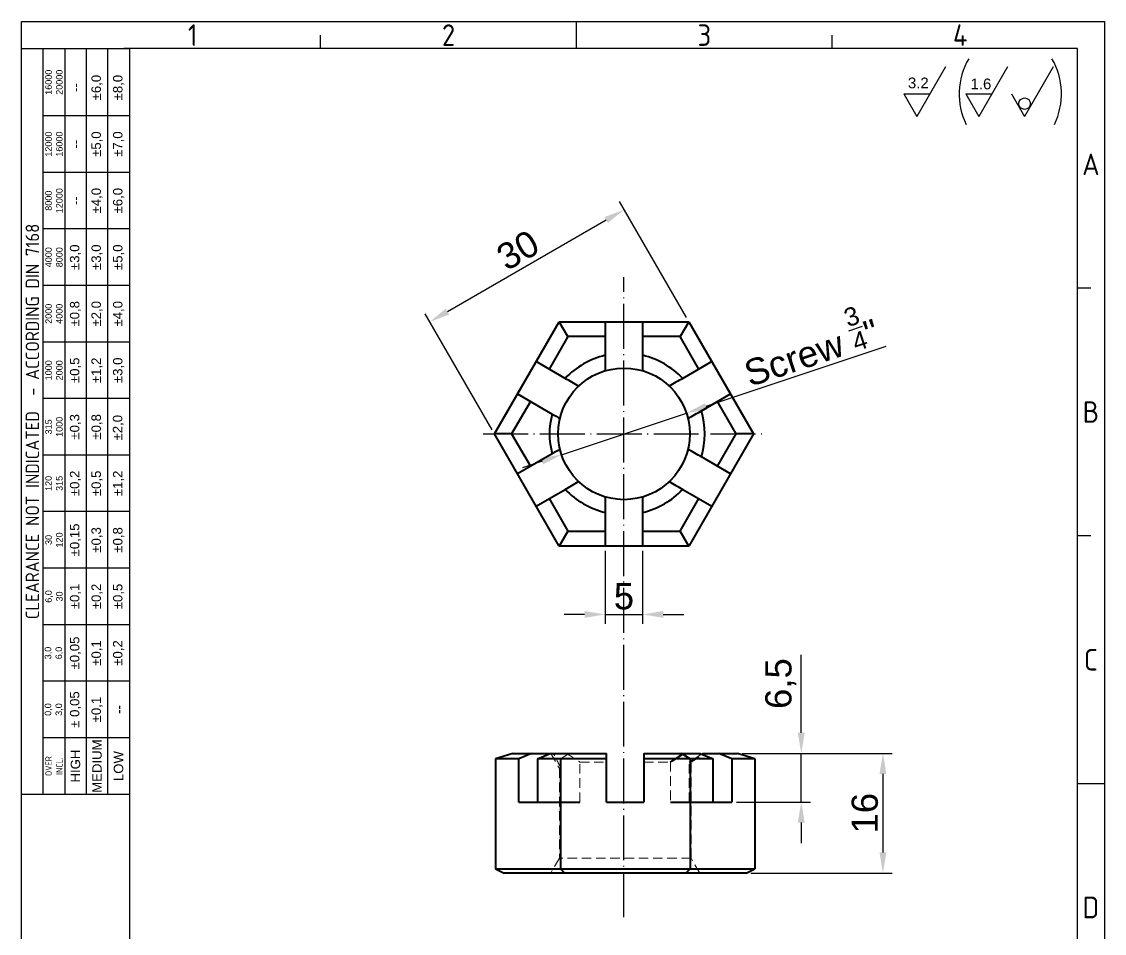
# Model space of a CAD drawing. Header units: millimetres. Extents: x 4527 to 4672, y 1228 to 1430.
# Drawn here: x 4527.3 to 4672, y 1308.5 to 1430.4 of the extents above; entities that cross this region are included whole.
import ezdxf
from ezdxf.enums import TextEntityAlignment as Align

# ---------------------------------------------------------------- set-up
doc = ezdxf.new("R2010")
doc.units = ezdxf.units.MM
doc.linetypes.add('ACAD_ISO04W100', pattern=[30, 24, -3, 0, -3])
doc.linetypes.add('HIDDEN', pattern=[1.905, 1.27, -0.635])
for name, color, linetype, lineweight in [('AM_0', 7, 'Continuous', 40), ('AM_4', 1, 'ACAD_ISO04W100', 25), ('AM_5', 3, 'Continuous', 25)]:
    doc.layers.add(name, color=color, linetype=linetype, lineweight=lineweight)
doc.styles.add('ACISOTS', font='isocp.shx', dxfattribs={"height": 1})
doc.styles.get("Standard").update_dxf_attribs({"font": 'arial.ttf'})
doc.dimstyles.new('ISO-25', dxfattribs={"dimtxt": 3.5, "dimasz": 2.75, "dimexe": 1.25, "dimexo": 0.625, "dimtad": 1, "dimtxsty": 'Standard', "dimcen": 2.5, "dimadec": 0, "dimazin": 0, "dimtfac": 1, "dimtmove": 0, "dimatfit": 3, "dimfxl": 1, "dimarcsym": 0})

# ---------------------------------------------------------------- blocks, each defined once
blk = doc.blocks.new('*D34')
at = {"layer": 'AM_5', "color": 0, "lineweight": -2, "ltscale": 0.25, "transparency": 16777216}
for p, q in [((4616.15, 1390.83), (4607.19, 1406.35)), ((4584.22, 1391.64), (4605.43, 1403.89)), ((4590.17, 1375.83), (4581.21, 1391.35))]:
    blk.add_line(p, q, dxfattribs=at)
at = {"layer": 'AM_5', "color": 0, "ltscale": 0.25, "transparency": 16777216}
for points in [[(4605.21, 1404.28), (4605.66, 1403.49), (4607.82, 1405.26)], [(4583.99, 1392.03), (4584.45, 1391.24), (4581.84, 1390.26)]]:
    blk.add_solid(points, dxfattribs=at)
at = {"layer": 'Defpoints', "color": 0, "ltscale": 0.25, "transparency": 16777216}
for p in [(4607.82, 1405.26), (4616.46, 1390.28), (4590.48, 1375.28)]:
    blk.add_point(p, dxfattribs=at)
at = {"layer": 'AM_5', "color": 0, "ltscale": 0.25, "transparency": 16777216, "insert": (4593.62, 1399.85), "char_height": 3.5, "attachment_point": 5, "rotation": 30}
blk.add_mtext('30', dxfattribs=at)
blk = doc.blocks.new('*D35')
at = {"layer": 'AM_5', "color": 0, "lineweight": -2, "ltscale": 0.25, "transparency": 16777216}
for p, q in [((4623.61, 1332.56), (4643.67, 1332.56)), ((4642.42, 1329.81), (4642.42, 1319.31)), ((4624.76, 1316.56), (4643.67, 1316.56))]:
    blk.add_line(p, q, dxfattribs=at)
at = {"layer": 'AM_5', "color": 0, "ltscale": 0.25, "transparency": 16777216}
for points in [[(4641.96, 1329.81), (4642.88, 1329.81), (4642.42, 1332.56)], [(4641.96, 1319.31), (4642.88, 1319.31), (4642.42, 1316.56)]]:
    blk.add_solid(points, dxfattribs=at)
at = {"layer": 'Defpoints', "color": 0, "ltscale": 0.25, "transparency": 16777216}
for p in [(4622.98, 1332.56), (4624.14, 1316.56), (4642.42, 1316.56)]:
    blk.add_point(p, dxfattribs=at)
at = {"layer": 'AM_5', "color": 0, "ltscale": 0.25, "transparency": 16777216, "insert": (4640.01, 1324.56), "char_height": 3.5, "attachment_point": 5, "rotation": 90}
blk.add_mtext('16', dxfattribs=at)
blk = doc.blocks.new('*D36')
at = {"layer": 'AM_5', "color": 0, "lineweight": -2, "ltscale": 0.25, "transparency": 16777216}
for p, q in [((4631.5, 1335.31), (4631.5, 1345.73)), ((4623.61, 1332.56), (4632.75, 1332.56)), ((4631.5, 1326.06), (4631.5, 1332.56)), ((4622.83, 1326.06), (4632.75, 1326.06)), ((4631.5, 1323.31), (4631.5, 1320.56))]:
    blk.add_line(p, q, dxfattribs=at)
at = {"layer": 'AM_5', "color": 0, "ltscale": 0.25, "transparency": 16777216}
for points in [[(4631.04, 1335.31), (4631.96, 1335.31), (4631.5, 1332.56)], [(4631.04, 1323.31), (4631.96, 1323.31), (4631.5, 1326.06)]]:
    blk.add_solid(points, dxfattribs=at)
at = {"layer": 'Defpoints', "color": 0, "ltscale": 0.25, "transparency": 16777216}
for p in [(4622.98, 1332.56), (4631.5, 1332.56), (4622.21, 1326.06)]:
    blk.add_point(p, dxfattribs=at)
at = {"layer": 'AM_5', "color": 0, "ltscale": 0.25, "transparency": 16777216, "insert": (4628.77, 1341.89), "char_height": 3.5, "attachment_point": 5, "rotation": 90}
blk.add_mtext('6,5', dxfattribs=at)
blk = doc.blocks.new('*D37')
at = {"layer": 'AM_5', "color": 0, "lineweight": -2, "ltscale": 0.25, "transparency": 16777216}
for p, q in [((4605.3, 1359.66), (4605.3, 1349.89)), ((4610.3, 1359.66), (4610.3, 1349.89)), ((4602.55, 1351.14), (4599.8, 1351.14)), ((4605.3, 1351.14), (4610.3, 1351.14)), ((4613.05, 1351.14), (4615.8, 1351.14))]:
    blk.add_line(p, q, dxfattribs=at)
at = {"layer": 'AM_5', "color": 0, "ltscale": 0.25, "transparency": 16777216}
for points in [[(4602.55, 1351.6), (4602.55, 1350.69), (4605.3, 1351.14)], [(4613.05, 1351.6), (4613.05, 1350.69), (4610.3, 1351.14)]]:
    blk.add_solid(points, dxfattribs=at)
at = {"layer": 'Defpoints', "color": 0, "ltscale": 0.25, "transparency": 16777216}
for p in [(4605.3, 1360.28), (4610.3, 1360.28), (4610.3, 1351.14)]:
    blk.add_point(p, dxfattribs=at)
at = {"layer": 'AM_5', "color": 0, "ltscale": 0.25, "transparency": 16777216, "insert": (4607.8, 1353.55), "char_height": 3.5, "attachment_point": 5}
blk.add_mtext('5', dxfattribs=at)
blk = doc.blocks.new('*D38')
at = {"layer": 'AM_5', "color": 0, "lineweight": -2, "ltscale": 0.25, "transparency": 16777216}
for p, q in [((4642.81, 1386.95), (4618.76, 1378.94)), ((4599.45, 1372.5), (4616.15, 1378.07)), ((4596.85, 1371.63), (4594.24, 1370.76))]:
    blk.add_line(p, q, dxfattribs=at)
at = {"layer": 'AM_5', "color": 0, "ltscale": 0.25, "transparency": 16777216}
for points in [[(4618.62, 1379.37), (4618.91, 1378.5), (4616.15, 1378.07)], [(4596.7, 1372.07), (4596.99, 1371.2), (4599.45, 1372.5)]]:
    blk.add_solid(points, dxfattribs=at)
at = {"layer": 'Defpoints', "color": 0, "ltscale": 0.25, "transparency": 16777216}
for p in [(4616.15, 1378.07), (4599.45, 1372.5)]:
    blk.add_point(p, dxfattribs=at)
at = {"layer": 'AM_5', "color": 0, "ltscale": 0.25, "transparency": 16777216, "insert": (4632.52, 1387.25), "char_height": 3.5, "attachment_point": 5, "rotation": 18.428}
blk.add_mtext('Screw {\\H0.7x;\\S3/4;}"', dxfattribs=at)

msp = doc.modelspace()

# ---------------------------------------------------------------- linework, layer by layer
at = {"color": 135, "lineweight": 25}
for p, q in [((4527.294, 1228.081), (4527.294, 1430.401)), ((4527.294, 1430.401), (4672.014, 1430.401)), ((4601.454, 1426.801), (4601.454, 1430.401)), ((4672.014, 1430.401), (4672.014, 1228.081)), ((4567.254, 1426.801), (4567.254, 1428.601)), ((4635.654, 1426.801), (4635.654, 1428.601)), ((4530.174, 1327.081), (4530.174, 1426.801)), ((4533.054, 1426.801), (4533.054, 1327.081)), ((4535.934, 1426.801), (4535.934, 1327.081)), ((4538.814, 1327.081), (4538.814, 1426.801)), ((4541.694, 1417.801), (4530.174, 1417.801)), ((4541.694, 1410.241), (4530.174, 1410.241)), ((4541.694, 1402.681), (4530.174, 1402.681)), ((4541.694, 1395.121), (4530.174, 1395.121)), ((4670.214, 1394.761), (4668.414, 1394.761)), ((4541.694, 1387.561), (4530.174, 1387.561)), ((4541.694, 1380.001), (4530.174, 1380.001)), ((4541.694, 1372.441), (4530.174, 1372.441)), ((4541.694, 1364.881), (4530.174, 1364.881)), ((4670.214, 1361.641), (4668.414, 1361.641)), ((4541.694, 1357.321), (4530.174, 1357.321)), ((4541.694, 1349.761), (4530.174, 1349.761)), ((4541.694, 1342.201), (4530.174, 1342.201)), ((4541.694, 1334.641), (4530.174, 1334.641)), ((4668.414, 1328.521), (4672.014, 1328.521))]:
    msp.add_line(p, q, dxfattribs=at)
for p, q in [((4668.414, 1426.801), (4540.974, 1426.801)), ((4541.694, 1426.801), (4541.694, 1231.681)), ((4668.414, 1231.681), (4668.414, 1426.801))]:
    msp.add_line(p, q)
at = {"color": 7, "linetype": 'HIDDEN', "lineweight": 0}
for p, q in [((4598.015, 1332.558), (4599.17, 1330.558)), ((4616.77, 1331.403), (4618.77, 1332.558)), ((4599.17, 1330.558), (4599.413, 1330.558)), ((4599.17, 1330.558), (4599.17, 1318.558)), ((4599.413, 1330.558), (4599.413, 1326.058)), ((4601.913, 1326.058), (4601.913, 1331.403)), ((4601.913, 1331.403), (4605.47, 1331.403)), ((4610.47, 1331.403), (4614.027, 1331.403)), ((4614.027, 1331.403), (4614.027, 1326.058)), ((4616.527, 1331.403), (4616.77, 1331.403)), ((4616.527, 1326.058), (4616.527, 1331.403)), ((4616.77, 1318.558), (4616.77, 1331.403)), ((4599.17, 1318.558), (4598.015, 1316.558)), ((4616.77, 1318.558), (4599.17, 1318.558)), ((4617.924, 1316.558), (4616.77, 1318.558))]:
    msp.add_line(p, q, dxfattribs=at)
at = {"color": 7, "linetype": 'Continuous', "lineweight": 15}
for p, q in [((4600.464, 1332.558), (4599.309, 1331.83)), ((4618.319, 1332.558), (4616.527, 1331.403))]:
    msp.add_line(p, q, dxfattribs=at)
at = {"color": 135, "lineweight": 25}
msp.add_lwpolyline([(4541.694, 1426.801), (4541.694, 1327.081), (4527.294, 1327.081), (4527.294, 1426.801)], close=True, dxfattribs=at)
at = {"color": 7, "linetype": 'HIDDEN', "lineweight": 0}
for points in [[(4599.413, 1330.558), (4599.065, 1331.224), (4598.72, 1331.89), (4598.375, 1332.558)], [(4600.121, 1332.558), (4600.717, 1332.171), (4601.314, 1331.786), (4601.913, 1331.403)]]:
    msp.add_open_spline(points, degree=3, dxfattribs=at)
at = {"layer": 'AM_0'}
for p, q in [((4590.483, 1375.285), (4599.143, 1390.285)), ((4600.298, 1388.285), (4599.143, 1390.285)), ((4599.143, 1390.285), (4616.464, 1390.285)), ((4605.304, 1390.285), (4605.304, 1385.791)), ((4610.304, 1385.791), (4610.304, 1390.285)), ((4616.464, 1390.285), (4615.309, 1388.285)), ((4616.464, 1390.285), (4625.124, 1375.285)), ((4600.298, 1388.285), (4597.795, 1383.95)), ((4605.304, 1388.285), (4600.298, 1388.285)), ((4615.309, 1388.285), (4610.304, 1388.285)), ((4617.812, 1383.95), (4615.309, 1388.285)), ((4599.955, 1382.703), (4596.063, 1384.95)), ((4619.544, 1384.95), (4615.653, 1382.703)), ((4595.295, 1379.62), (4592.792, 1375.285)), ((4593.563, 1380.62), (4598.209, 1377.937)), ((4618.153, 1378.373), (4622.044, 1380.62)), ((4622.815, 1375.285), (4620.312, 1379.62)), ((4592.792, 1375.285), (4590.483, 1375.285)), ((4599.143, 1360.285), (4590.483, 1375.285)), ((4592.792, 1375.285), (4595.295, 1370.95)), ((4625.124, 1375.285), (4616.464, 1360.285)), ((4620.312, 1370.95), (4622.815, 1375.285)), ((4625.124, 1375.285), (4622.815, 1375.285)), ((4598.209, 1372.632), (4593.563, 1369.95)), ((4622.044, 1369.95), (4618.153, 1372.196)), ((4596.063, 1365.62), (4599.955, 1367.866)), ((4615.653, 1367.866), (4619.544, 1365.62)), ((4597.795, 1366.62), (4600.298, 1362.285)), ((4615.309, 1362.285), (4617.812, 1366.62)), ((4605.304, 1364.778), (4605.304, 1360.285)), ((4610.304, 1360.285), (4610.304, 1364.778)), ((4600.298, 1362.285), (4599.143, 1360.285)), ((4600.298, 1362.285), (4605.304, 1362.285)), ((4610.304, 1362.285), (4615.309, 1362.285)), ((4616.464, 1360.285), (4615.309, 1362.285)), ((4616.464, 1360.285), (4599.143, 1360.285)), ((4592.958, 1332.558), (4590.649, 1331.83)), ((4593.729, 1331.83), (4590.649, 1331.83)), ((4590.649, 1331.83), (4590.649, 1317.135)), ((4592.958, 1332.558), (4605.47, 1332.558)), ((4595.461, 1332.558), (4593.729, 1331.83)), ((4593.729, 1326.058), (4593.729, 1331.83)), ((4596.229, 1331.83), (4597.961, 1332.558)), ((4596.229, 1331.83), (4596.229, 1326.058)), ((4605.47, 1331.83), (4596.229, 1331.83)), ((4599.309, 1331.83), (4599.309, 1317.135)), ((4605.47, 1326.058), (4605.47, 1332.558)), ((4610.47, 1332.558), (4610.47, 1326.058)), ((4610.47, 1332.558), (4617.978, 1332.558)), ((4619.71, 1331.83), (4610.47, 1331.83)), ((4616.63, 1331.83), (4615.475, 1332.558)), ((4616.63, 1331.83), (4616.63, 1317.135)), ((4617.978, 1332.558), (4619.71, 1331.83)), ((4618.319, 1332.558), (4622.981, 1332.558)), ((4619.71, 1326.058), (4619.71, 1331.83)), ((4622.21, 1331.83), (4620.478, 1332.558)), ((4622.21, 1331.83), (4622.21, 1326.058)), ((4625.29, 1331.83), (4622.21, 1331.83)), ((4625.29, 1331.83), (4622.981, 1332.558)), ((4625.29, 1331.83), (4625.29, 1317.135)), ((4593.729, 1326.058), (4601.913, 1326.058)), ((4605.47, 1326.058), (4610.47, 1326.058)), ((4614.027, 1326.058), (4622.21, 1326.058)), ((4590.649, 1317.135), (4625.29, 1317.135)), ((4590.649, 1317.135), (4591.804, 1316.558)), ((4599.309, 1317.135), (4599.887, 1316.558)), ((4616.63, 1317.135), (4616.052, 1316.558)), ((4624.135, 1316.558), (4625.29, 1317.135)), ((4624.135, 1316.558), (4591.804, 1316.558))]:
    msp.add_line(p, q, dxfattribs=at)
at = {"layer": 'AM_0', "ltscale": 0.25}
msp.add_circle((4607.804, 1375.285), 8.8, dxfattribs=at)
at = {"layer": 'AM_0'}
for radius, start, end in [(10.8, 103.38431, 136.61569), (10.8, 43.38431, 76.61569), (9.955, 164.54484, 195.45516), (10.8, 343.38431, 16.61569), (10.8, 223.38431, 256.61569), (10.8, 283.38431, 316.61569)]:
    msp.add_arc((4607.804, 1375.285), radius, start, end, dxfattribs=at)
for points in [[(4605.304, 1385.791), (4605.304, 1385.103), (4605.304, 1384.413), (4605.304, 1383.722)], [(4610.304, 1383.722), (4610.304, 1384.413), (4610.304, 1385.103), (4610.304, 1385.791)], [(4601.747, 1381.668), (4601.148, 1382.014), (4600.551, 1382.359), (4599.955, 1382.703)], [(4615.653, 1382.703), (4615.056, 1382.359), (4614.459, 1382.014), (4613.861, 1381.668)], [(4598.209, 1377.937), (4598.554, 1377.738), (4598.899, 1377.539), (4599.247, 1377.338)], [(4616.361, 1377.338), (4616.959, 1377.684), (4617.556, 1378.029), (4618.153, 1378.373)], [(4599.247, 1373.231), (4598.899, 1373.031), (4598.554, 1372.831), (4598.209, 1372.632)], [(4618.153, 1372.196), (4617.556, 1372.541), (4616.959, 1372.885), (4616.361, 1373.231)], [(4599.955, 1367.866), (4600.551, 1368.211), (4601.148, 1368.555), (4601.747, 1368.901)], [(4613.861, 1368.901), (4614.459, 1368.555), (4615.056, 1368.211), (4615.653, 1367.866)], [(4605.304, 1366.847), (4605.304, 1366.156), (4605.304, 1365.467), (4605.304, 1364.778)], [(4610.304, 1364.778), (4610.304, 1365.467), (4610.304, 1366.156), (4610.304, 1366.847)], [(4614.027, 1331.403), (4614.625, 1331.786), (4615.222, 1332.171), (4615.819, 1332.558)]]:
    msp.add_open_spline(points, degree=3, dxfattribs=at)
at = {"layer": 'AM_4', "ltscale": 0.25}
for p, q in [((4607.804, 1310.675), (4607.804, 1396.219)), ((4588.976, 1375.285), (4626.631, 1375.285))]:
    msp.add_line(p, q, dxfattribs=at)
at = {"layer": 'AM_5'}
for p, q in [((4650.792, 1424.356), (4646.964, 1417.725)), ((4659.083, 1424.356), (4655.255, 1417.725)), ((4665.179, 1424.356), (4661.351, 1417.725)), ((4645.224, 1420.739), (4648.704, 1420.739)), ((4645.224, 1420.739), (4646.964, 1417.725)), ((4653.515, 1420.739), (4656.995, 1420.739)), ((4653.515, 1420.739), (4655.255, 1417.725)), ((4659.611, 1420.739), (4661.351, 1417.725))]:
    msp.add_line(p, q, dxfattribs=at)
msp.add_circle((4661.357, 1419.433), 0.772, dxfattribs=at)
for centre, start, end in [((4661.98, 1420.733), 149.81687, 205.95777), ((4656.914, 1420.733), 334.04223, 30.18313)]:
    msp.add_arc(centre, 9.371, start, end, dxfattribs=at)

# ---------------------------------------------------------------- texts
at = {"color": 135, "lineweight": 25, "style": 'ACISOTS'}
for s, p in [('1', (4550.154, 1428.601)), ('2', (4584.354, 1428.601)), ('3', (4618.554, 1428.601)), ('4', (4652.754, 1428.601)), ('A', (4670.214, 1411.321)), ('B', (4670.214, 1378.201)), ('C', (4670.214, 1345.081)), ('D', (4670.214, 1311.961))]:
    msp.add_text(s, height=2.88, dxfattribs=at).set_placement(p, align=Align.MIDDLE)
at = {"color": 135, "lineweight": 25, "attachment_point": 5, "rotation": 90}
for s, insert, char_height, width in [('16000\\P20000', (4531.614, 1422.301), 0.864, 9), ('±6,0', (4537.374, 1421.581), 1.26, 7.56), ('±8,0', (4540.254, 1421.581), 1.26, 7.56), ('--', (4534.494, 1421.581), 1.26, 7.56), ('12000\\P16000', (4531.614, 1414.021), 0.864, 7.56), ('±5,0', (4537.374, 1414.021), 1.26, 7.56), ('±7,0', (4540.254, 1414.021), 1.26, 7.56), ('--', (4534.494, 1414.021), 1.26, 7.56), ('8000\\P12000', (4531.614, 1406.461), 0.864, 7.56), ('--', (4534.494, 1406.461), 1.26, 7.56), ('±4,0', (4537.374, 1406.461), 1.26, 7.56), ('±6,0', (4540.254, 1406.461), 1.26, 7.56), ('{\\Fisocp.shx|c0;CLEARANCE NOT INDICATED  - ACCORDING DIN 7168}', (4528.734, 1376.941), 1.8, 99.72), ('4000\\P8000', (4531.614, 1398.901), 0.864, 7.56), ('±3,0', (4534.494, 1398.901), 1.26, 7.56), ('±3,0', (4537.374, 1398.901), 1.26, 7.56), ('±5,0', (4540.254, 1398.901), 1.26, 7.56), ('2000\\P4000', (4531.614, 1391.341), 0.864, 7.56), ('±0,8', (4534.494, 1391.341), 1.26, 7.56), ('±2,0', (4537.374, 1391.341), 1.26, 7.56), ('±4,0', (4540.254, 1391.341), 1.26, 7.56), ('1000\\P2000', (4531.614, 1383.781), 0.864, 7.56), ('±0,5', (4534.494, 1383.781), 1.26, 7.56), ('±1,2', (4537.374, 1383.781), 1.26, 7.56), ('±3,0', (4540.254, 1383.781), 1.26, 7.56), ('±0,3', (4534.494, 1376.221), 1.26, 7.56), ('±0,8', (4537.374, 1376.221), 1.26, 7.56), ('±2,0', (4540.23, 1376.107), 1.26, 7.56), ('315\\P1000', (4531.614, 1376.221), 0.864, 7.56), ('120\\P315', (4531.614, 1368.661), 0.864, 7.56), ('±0,2', (4534.494, 1368.661), 1.26, 7.56), ('±0,5', (4537.374, 1368.661), 1.26, 7.56), ('±1,2', (4540.254, 1368.661), 1.26, 7.56), ('30\\P120', (4531.614, 1361.101), 0.864, 7.56), ('±0,15', (4534.494, 1361.101), 1.26, 7.56), ('±0,3', (4537.374, 1361.101), 1.26, 7.56), ('±0,8', (4540.254, 1361.101), 1.26, 7.56), ('±0,1', (4534.494, 1353.541), 1.26, 7.56), ('±0,2', (4537.374, 1353.541), 1.26, 7.56), ('±0,5', (4540.254, 1353.541), 1.26, 7.56), ('6,0\\P30', (4531.614, 1353.541), 0.864, 7.56), ('±0,05', (4534.494, 1345.981), 1.26, 7.56), ('±0,1', (4537.374, 1345.981), 1.26, 7.56), ('±0,2', (4540.254, 1345.981), 1.26, 7.56), ('3,0\\P6,0', (4531.614, 1345.981), 0.864, 7.56), ('± 0,05', (4534.494, 1338.421), 1.26, 7.56), ('0,0\\P3,0', (4531.614, 1338.421), 0.864, 7.56), ('\\pt4.79529;±0,1', (4537.374, 1338.421), 1.26, 7.56), ('--', (4540.254, 1338.421), 1.26, 7.56), ('HIGH', (4534.494, 1330.861), 1.26, 7.56), ('MEDIUM', (4537.374, 1330.861), 1.26, 7.56), ('{\\Fisocp.shx|c0;OVER\\PINCL.}', (4531.614, 1330.861), 0.864, 7.56), ('LOW', (4540.254, 1330.861), 1.26, 7.56)]:
    msp.add_mtext(s, dxfattribs=dict(at, insert=insert, char_height=char_height, width=width))
at = {"layer": 'AM_5', "char_height": 1.4322, "attachment_point": 1}
for s, insert in [('3.2', (4645.761, 1422.927)), ('1.6', (4654.127, 1422.789))]:
    msp.add_mtext_dynamic_manual_height_columns(s, width=18.23779, gutter_width=12.5, heights=[0], dxfattribs=dict(at, insert=insert))

# ---------------------------------------------------------------- dimensions: what is measured, and where the dimension line sits
at = {"layer": 'AM_5', "ltscale": 0.25}
dim = msp.add_aligned_dim(p1=(4590.483, 1375.285), p2=(4616.464, 1390.285), distance=17.295, dimstyle='ISO-25', dxfattribs=at)
dim.commit()
dim.dimension.update_dxf_attribs({"geometry": '*D34', "text_midpoint": (4593.619, 1399.853)})
dim = msp.add_diameter_dim_2p(p1=(4599.455, 1372.503), p2=(4616.152, 1378.066), text='Screw {\\H0.7x;\\S3/4;}"', dimstyle='ISO-25', dxfattribs=at)
dim.commit()
dim.dimension.update_dxf_attribs({"geometry": '*D38', "text_midpoint": (4633.638, 1383.893), "dimtype": 163})
dim = msp.add_linear_dim(base=(4610.304, 1351.144), p1=(4605.304, 1360.285), p2=(4610.304, 1360.285), dimstyle='ISO-25', dxfattribs=at)
dim.commit()
dim.dimension.update_dxf_attribs({"geometry": '*D37', "text_midpoint": (4607.804, 1353.549)})
for base, p1, p2, picture, middle in [((4631.498, 1332.558), (4622.21, 1326.058), (4622.981, 1332.558), '*D36', (4628.769, 1341.891)), ((4642.42, 1316.558), (4622.981, 1332.558), (4624.135, 1316.558), '*D35', (4640.008, 1324.558))]:
    dim = msp.add_linear_dim(base=base, p1=p1, p2=p2, angle=90, dimstyle='ISO-25', dxfattribs=at)
    dim.commit()
    dim.dimension.update_dxf_attribs({"geometry": picture, "text_midpoint": middle})

doc.saveas('drawing.dxf')
